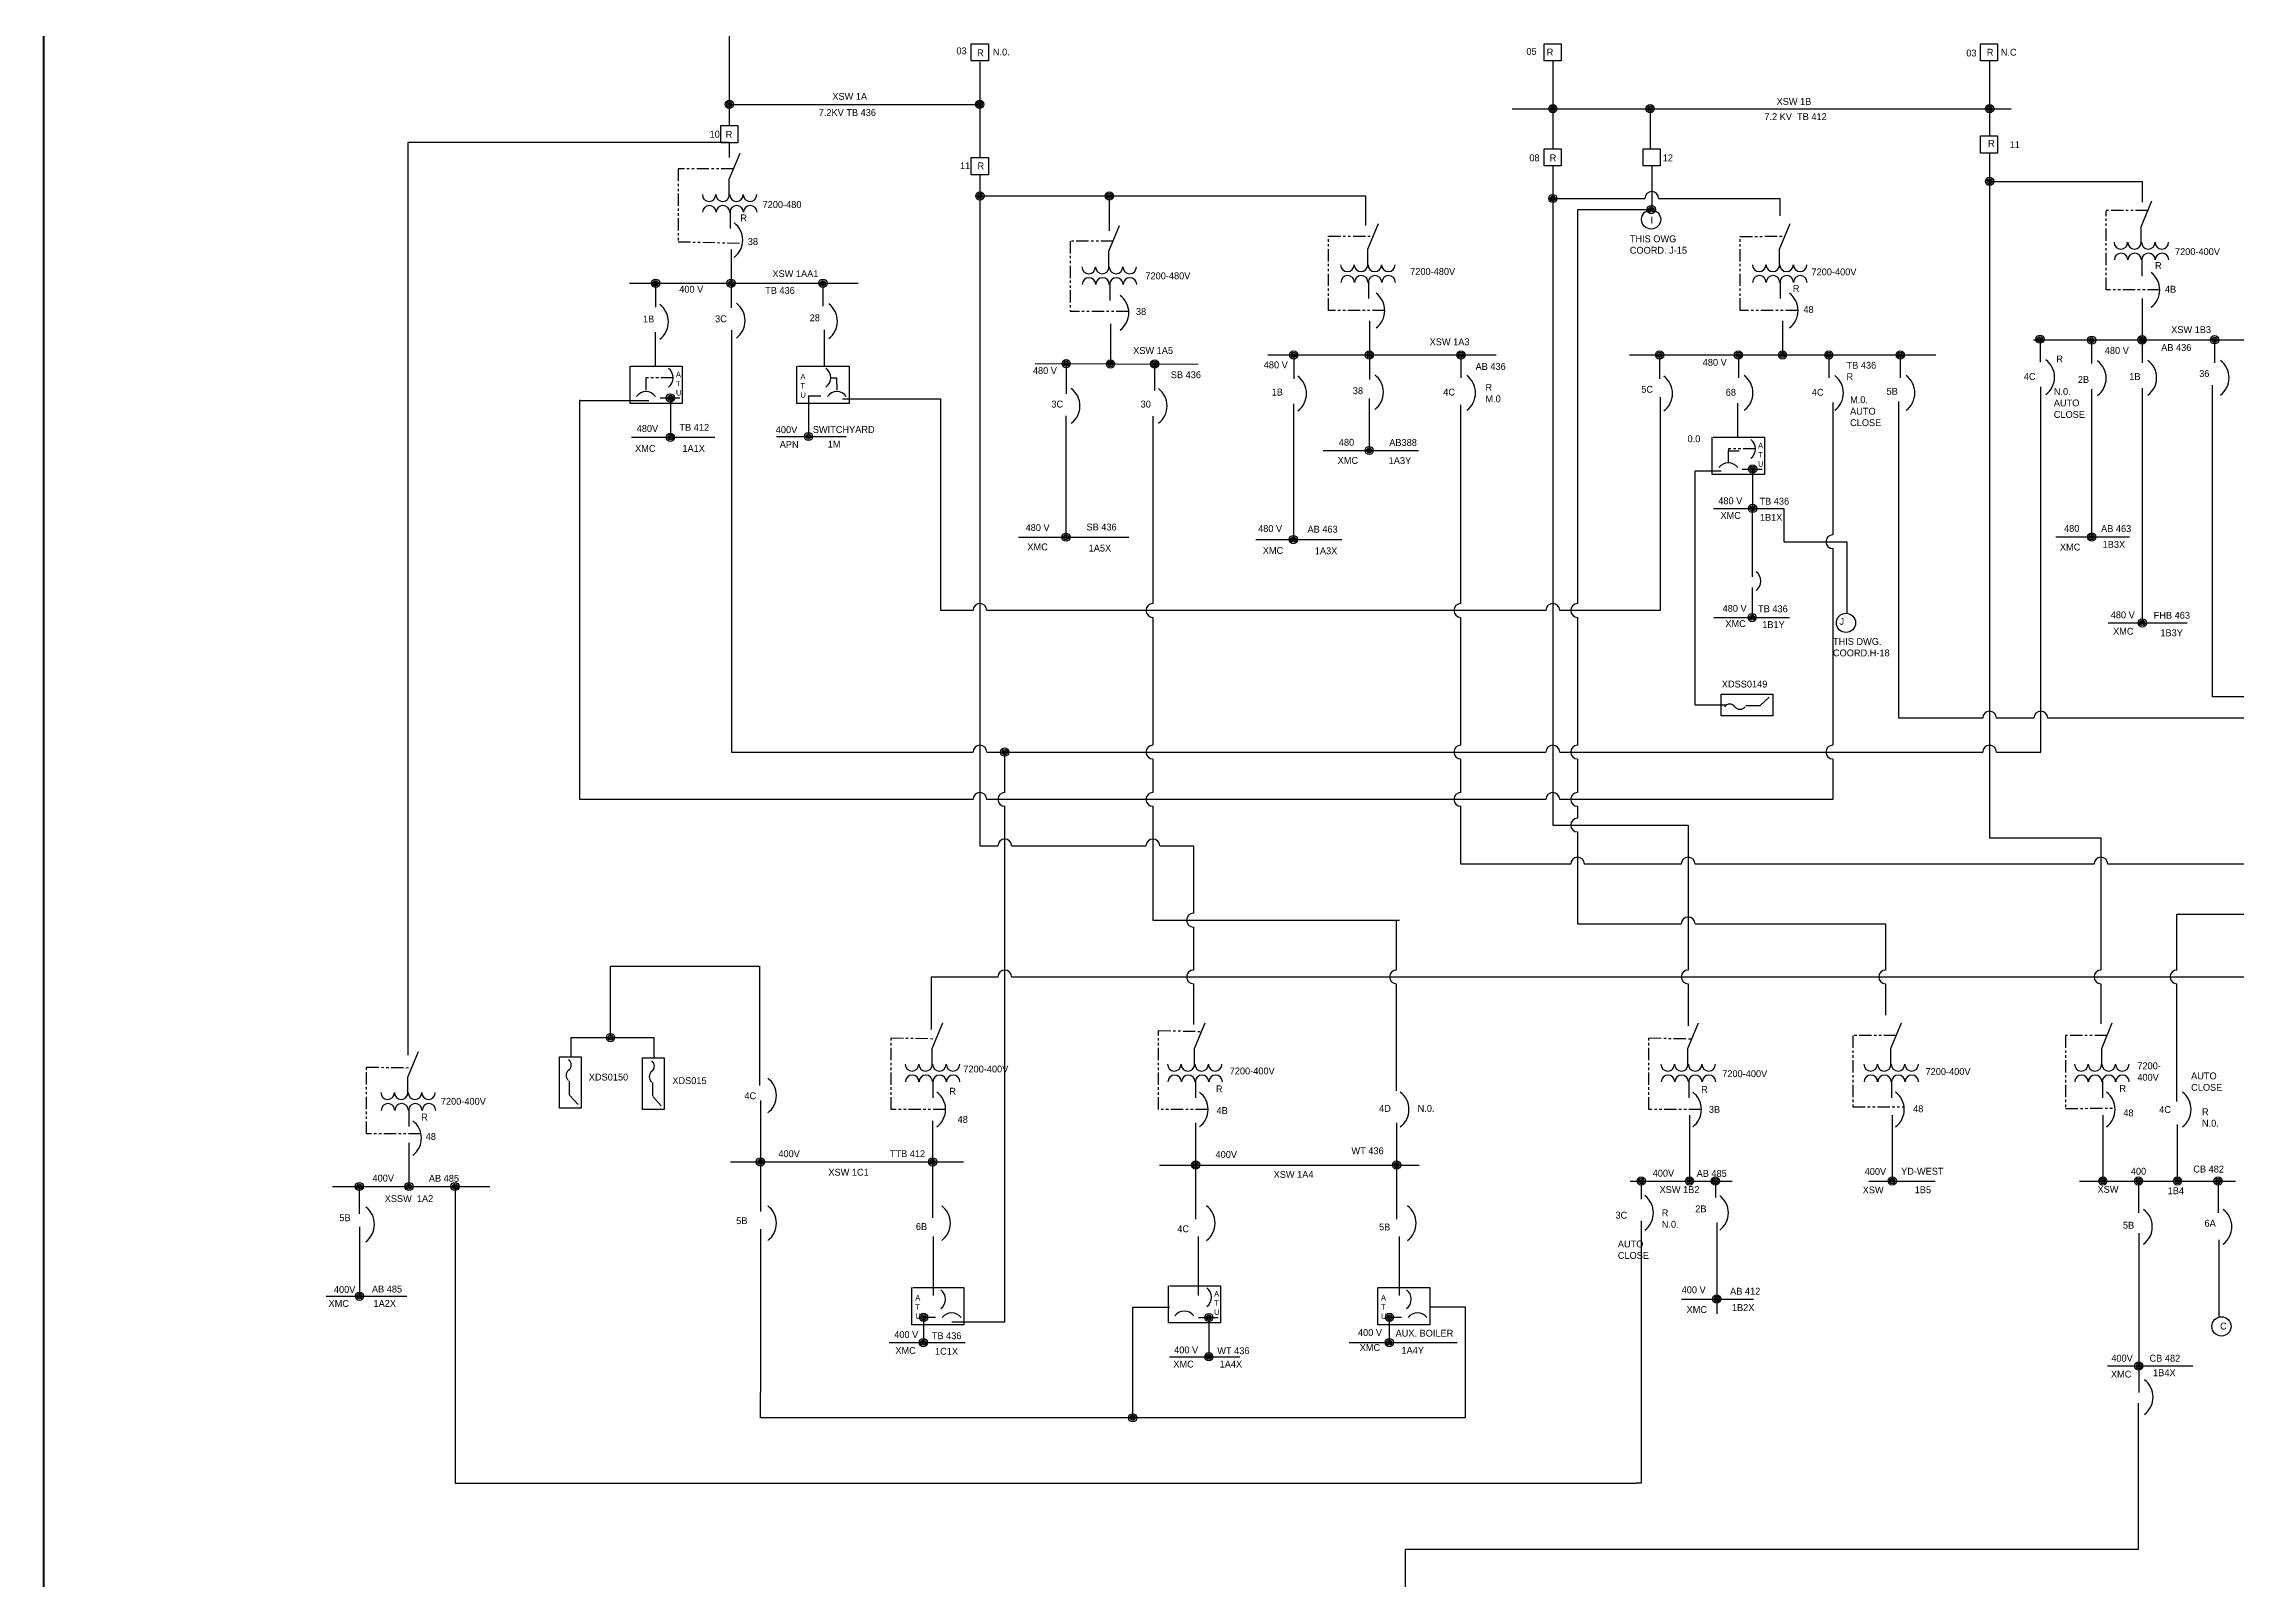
# Model space of a CAD drawing. Header units: millimetres. Extents: x -7 to 317, y -9 to 207.
# Drawn here: x -6.8 to 104.5, y 75.1 to 153 of the extents above; entities that cross this region are included whole.
import ezdxf

# ---------------------------------------------------------------- set-up
doc = ezdxf.new("R2010")
doc.units = ezdxf.units.MM
doc.header["$LTSCALE"] = 4
doc.header["$MEASUREMENT"] = 0
doc.linetypes.add('PHANTOM2', pattern=[1.25, 0.625, -0.125, 0.125, -0.125, 0.125, -0.125])
doc.layers.add('SYMS', color=7, linetype='Continuous')
doc.layers.add('WIRES', color=7, linetype='Continuous')
doc.styles.add('WD', font='romans.shx')

# ---------------------------------------------------------------- blocks, each defined once
blk = doc.blocks.new('VT0_01')
for p, q in [((-0.0625, 0.0625), (0.0625, 0.0625)), ((-0.0625, -0.0625), (-0.0625, 0.0625)), ((0.0625, 0.0625), (0.0625, -0.0625)), ((0.0625, -0.0625), (-0.0625, -0.0625))]:
    blk.add_line(p, q)
at = {"style": 'WD', "flags": 1}
for tag, p in [('X4TERM01', (-0.0625, 0)), ('X2TERM01', (0, 0.0625)), ('X1TERM01', (0.0625, 0)), ('X8TERM01', (0, -0.0625))]:
    blk.add_attdef(tag, p, '', height=0.01, dxfattribs=at)
blk = doc.blocks.new('TF')
for centre in [(51.836, 188.581), (51.935, 188.581)]:
    blk.add_arc(centre, 0.0492, 0, 180)
blk = doc.blocks.new('KJJ')
for p in [(-11.926, -2.352), (-11.727, -2.352)]:
    blk.add_blockref('TF', p)
blk = doc.blocks.new('WDDOT')
for radius in [0.03, 0.0187, 0.00929]:
    blk.add_circle((0, 0), radius)
blk = doc.blocks.new('HTF')
for p, q in [((39.278, 184.754), (39.278, 185.025)), ((39.284, 185.025), (39.657, 185.025)), ((39.657, 185.025), (39.657, 184.754)), ((39.657, 184.754), (39.278, 184.754))]:
    blk.add_line(p, q)
blk = doc.blocks.new('HT0_02')
blk.add_circle((0, 0), 0.0699)
at = {"style": 'WD', "flags": 1}
for tag, p in [('X4TERM01', (-0.07, 0)), ('X2TERM01', (0, 0.07)), ('X1TERM01', (0.07, 0)), ('X8TERM01', (0, -0.07))]:
    blk.add_attdef(tag, p, '', height=0.01, dxfattribs=at)
blk = doc.blocks.new('MHTDC')
for centre, start, end in [((35.842, 183.155), 36.8699, 143.1301), ((35.951, 183.236), 216.8699, 323.1301)]:
    blk.add_arc(centre, 0.0677, start, end)
blk = doc.blocks.new('HBVDC')
for p, q in [((35.095, 183.33), (35.095, 183.487)), ((35.095, 183.487), (35.47, 183.487)), ((35.47, 183.487), (35.47, 183.33)), ((35.47, 183.33), (35.095, 183.33))]:
    blk.add_line(p, q)
blk = doc.blocks.new('DHVCFSH')
blk.add_line((35.468, 182.12), (35.468, 182.218))
at = {"layer": 'WIRES'}
blk.add_line((35.468, 182.117), (35.53, 182.049), dxfattribs=at)
at = {"rotation": 90}
blk.add_blockref('HBVDC', (218.881, 146.927), dxfattribs=at)
at = {"xscale": 0.6949966896694345, "yscale": 0.6949966896694345, "zscale": 0.6949966896694345, "rotation": 90}
blk.add_blockref('MHTDC', (162.781, 157.351), dxfattribs=at)

msp = doc.modelspace()

# ---------------------------------------------------------------- linework, layer by layer
at = {"linetype": 'PHANTOM2', "lineweight": 25, "ltscale": 0.25}
for p, q in [((28.21, 146.68), (25.39, 146.68)), ((25.39, 146.68), (25.39, 142.99)), ((100, 144.58), (97.87, 144.58)), ((97.87, 140.54), (97.87, 144.53)), ((97.87, 144.27), (97.87, 144.27)), ((25.39, 142.99), (28.66, 142.91)), ((47.48, 143.02), (45.29, 143.02)), ((45.29, 143.02), (45.29, 139.47)), ((58.4, 139.49), (58.4, 143.27)), ((58.4, 143.27), (60.67, 143.27)), ((79.3, 143.25), (81.56, 143.27)), ((79.3, 139.49), (79.3, 143.25)), ((100.6, 140.54), (97.87, 140.54)), ((48.26, 139.45), (45.29, 139.45)), ((61.26, 139.49), (58.4, 139.49)), ((82.23, 139.49), (79.3, 139.49)), ((25.14, 136.08), (23.76, 136.08)), ((23.76, 136.08), (23.76, 135.38)), ((33.14, 136.08), (33.44, 136.08)), ((33.44, 136.08), (33.45, 135.38)), ((80.08, 132.47), (78.7, 132.47)), ((78.7, 131.77), (78.7, 132.47)), ((78.7, 132.47), (78.7, 132.37)), ((78.7, 132.37), (79.25, 132.37)), ((36.2, 98.94), (36.2, 102.58)), ((36.2, 102.58), (38.5, 102.53)), ((49.77, 98.94), (49.77, 102.95)), ((49.77, 102.95), (51.97, 102.9)), ((74.67, 98.94), (74.67, 102.57)), ((74.67, 102.57), (76.86, 102.53)), ((87.22, 102.69), (85.02, 102.69)), ((85.02, 102.69), (85.02, 99.07)), ((97.92, 102.69), (95.82, 102.69)), ((95.82, 102.69), (95.82, 98.99)), ((9.58, 97.71), (9.58, 101.09)), ((9.58, 101.09), (11.87, 101.06)), ((85.02, 99.07), (87.63, 99.07)), ((38.96, 98.94), (36.2, 98.94)), ((52.28, 98.94), (49.77, 98.94)), ((77.32, 98.94), (74.67, 98.94)), ((95.82, 98.99), (98.32, 99.01)), ((12.33, 97.71), (9.58, 97.71))]:
    msp.add_line(p, q, dxfattribs=at)
at = {"color": 5, "lineweight": 40}
msp.add_lwpolyline([(-6.8, 207.32), (317.41, 207.32), (317.41, -8.59), (-6.8, -8.59)], close=True, dxfattribs=at)
for centre, radius, start, end in [((27.57, 143.07), 1.1, 306.87, 53.131), ((99.5, 140.54), 1.1, 306.87, 53.131), ((47.17, 139.38), 1.1, 306.87, 53.131), ((60.16, 139.49), 1.1, 306.87, 53.131), ((81.14, 139.49), 1.1, 306.87, 53.131), ((23.8, 138.92), 1.1, 306.87, 53.131), ((27.69, 138.98), 1.1, 306.87, 53.131), ((32.38, 138.95), 1.1, 306.87, 53.131), ((94.16, 136.11), 1.1, 306.87, 53.131), ((96.78, 136.06), 1.1, 306.87, 53.131), ((99.34, 136.08), 1.1, 306.87, 53.131), ((103.02, 136.08), 1.1, 306.87, 53.131), ((24.54, 136.08), 0.597, 306.87, 53.131), ((32.54, 136.08), 0.597, 306.87, 53.131), ((56.19, 135.28), 1.1, 306.87, 53.131), ((60.09, 135.35), 1.1, 306.87, 53.131), ((64.77, 135.31), 1.1, 306.87, 53.131), ((74.77, 135.28), 1.1, 306.87, 53.131), ((78.85, 135.31), 1.1, 306.87, 53.131), ((83.44, 135.31), 1.1, 306.87, 53.131), ((87.07, 135.31), 1.1, 306.87, 53.131), ((23.76, 134.78), 0.597, 36.87, 143.131), ((33.45, 134.78), 0.597, 36.87, 143.131), ((44.69, 134.65), 1.1, 306.87, 53.131), ((49.11, 134.65), 1.1, 306.87, 53.131), ((79.48, 132.47), 0.597, 306.87, 53.131), ((78.7, 131.17), 0.597, 36.87, 143.131), ((79.75, 125.76), 0.597, 306.87, 53.131), ((29.28, 99.65), 1.1, 306.87, 53.131), ((37.87, 98.94), 1.1, 306.87, 53.131), ((51.19, 98.94), 1.1, 306.87, 53.131), ((61.39, 98.94), 1.1, 306.87, 53.131), ((76.23, 98.94), 1.1, 306.87, 53.131), ((86.53, 98.94), 1.1, 306.87, 53.131), ((97.23, 98.94), 1.1, 306.87, 53.131), ((101.09, 98.94), 1.1, 306.87, 53.131), ((11.26, 97.49), 1.1, 306.87, 53.131), ((8.88, 93.11), 1.1, 306.87, 53.131), ((29.28, 93.17), 1.1, 306.87, 53.131), ((38.11, 93.17), 1.1, 306.87, 53.131), ((51.55, 93.17), 1.1, 306.87, 53.131), ((61.75, 93.17), 1.1, 306.87, 53.131), ((73.8, 93.69), 1.1, 306.87, 53.131), ((77.6, 93.69), 1.1, 306.87, 53.131), ((99.12, 92.99), 1.1, 306.87, 53.131), ((103.16, 92.99), 1.1, 306.87, 53.131), ((38.37, 89.31), 0.597, 306.87, 53.131), ((51.87, 89.41), 0.597, 306.87, 53.131), ((62.01, 89.31), 0.597, 306.87, 53.131), ((39.28, 88.02), 0.597, 36.87, 143.131), ((51.09, 88.11), 0.597, 36.87, 143.131), ((62.92, 88.02), 0.597, 36.87, 143.131), ((99.16, 84.34), 1.1, 306.87, 53.131)]:
    msp.add_arc(centre, radius, start, end)
at = {"layer": 'WIRES'}
for p, q in [((27.99, 160.5), (27.99, 148.91)), ((40.7, 152.12), (40.7, 147.27)), ((69.79, 152.16), (69.79, 147.71)), ((91.96, 152.16), (91.96, 148.36)), ((27.99, 149.96), (40.74, 149.96)), ((67.72, 149.74), (93.05, 149.74)), ((74.73, 149.74), (74.73, 147.71)), ((27.99, 148.02), (11.67, 148.02)), ((11.67, 148.02), (11.67, 101.86)), ((27.99, 148.02), (27.99, 147.27)), ((27.99, 146.17), (28.54, 147.48)), ((91.96, 147.49), (91.96, 112.73)), ((27.99, 145.28), (27.99, 146.17)), ((40.71, 146.38), (40.71, 112.32)), ((69.79, 146.84), (69.79, 113.38)), ((74.81, 146.84), (74.81, 144.61)), ((91.96, 146.05), (99.71, 146.05)), ((99.71, 146.05), (99.71, 144.99)), ((40.71, 145.31), (60.28, 145.31)), ((47.28, 145.31), (47.28, 143.54)), ((60.28, 145.31), (60.28, 143.81)), ((69.79, 145.18), (74.46, 145.18)), ((75.16, 145.18), (81.31, 145.18)), ((81.31, 145.18), (81.31, 144.3)), ((99.65, 143.75), (100.2, 145.06)), ((28.03, 144.52), (28.03, 143.66)), ((47.26, 142.5), (47.8, 143.81)), ((60.4, 142.61), (60.94, 143.92)), ((74.81, 144.61), (71.05, 144.61)), ((71.05, 144.61), (71.05, 124.62)), ((81.29, 142.61), (81.83, 143.92)), ((99.65, 142.86), (99.65, 143.75)), ((28.08, 142.6), (28.08, 140.87)), ((47.26, 141.61), (47.26, 142.5)), ((60.4, 141.72), (60.4, 142.61)), ((81.29, 141.72), (81.29, 142.61)), ((99.69, 142.1), (99.69, 141.24)), ((22.93, 140.88), (34.53, 140.88)), ((24.25, 140.88), (24.25, 139.67)), ((28.08, 140.9), (28.08, 139.63)), ((32.74, 140.88), (32.74, 139.71)), ((47.3, 140.85), (47.3, 140)), ((60.44, 140.96), (60.44, 140.11)), ((81.33, 140.96), (81.33, 140.11)), ((99.7, 140.11), (99.7, 138.04)), ((24.23, 138.4), (24.23, 136.64)), ((28.1, 138.5), (28.1, 117.08)), ((32.81, 138.52), (32.81, 136.7)), ((47.34, 138.82), (47.34, 136.76)), ((60.48, 138.97), (60.48, 137.24)), ((81.45, 138.97), (81.45, 137.24)), ((94.19, 138), (107.96, 138)), ((94.52, 138.04), (94.52, 136.87)), ((97.14, 137.99), (97.14, 136.81)), ((99.7, 138.01), (99.7, 136.84)), ((103.38, 138.01), (103.38, 136.84)), ((55.33, 137.24), (66.92, 137.24)), ((56.64, 137.24), (56.64, 136.03)), ((60.48, 137.26), (60.48, 136)), ((65.13, 137.24), (65.13, 136.07)), ((73.69, 137.24), (89.23, 137.24)), ((75.21, 137.24), (75.21, 136.03)), ((79.21, 137.24), (79.21, 136.07)), ((83.8, 137.24), (83.8, 136.07)), ((87.43, 137.24), (87.43, 136.07)), ((43.52, 136.8), (51.79, 136.78)), ((45.09, 136.8), (45.09, 135.27)), ((49.58, 136.78), (49.58, 135.43)), ((20.4, 114.68), (20.4, 134.96)), ((20.4, 134.93), (23.9, 134.93)), ((24.48, 135.06), (25.48, 135.06)), ((25, 135.06), (25, 133.02)), ((32.01, 135.17), (32.63, 135.17)), ((32.01, 135.17), (32.01, 133.22)), ((38.73, 134.99), (33.74, 134.99)), ((38.73, 124.27), (38.73, 134.99)), ((56.62, 134.76), (56.62, 127.86)), ((60.47, 135.03), (60.47, 132.39)), ((65.12, 124.62), (65.12, 134.71)), ((75.24, 135.1), (75.24, 124.27)), ((79.16, 134.79), (79.16, 133.03)), ((84, 134.83), (84, 128.11)), ((87.36, 118.81), (87.36, 134.87)), ((94.56, 117.08), (94.56, 135.63)), ((97.14, 135.5), (97.14, 128.05)), ((99.71, 135.56), (99.71, 123.64)), ((103.27, 119.88), (103.27, 135.71)), ((45.08, 134.15), (45.08, 128)), ((49.49, 134.13), (49.49, 124.62)), ((23.02, 133.06), (27.25, 133.07)), ((30.38, 133.1), (33.92, 133.1)), ((58.13, 132.39), (62.97, 132.39)), ((78.33, 131.34), (77, 131.34)), ((77, 131.34), (77, 119.48)), ((79.41, 131.45), (80.41, 131.45)), ((79.93, 131.45), (79.93, 129.41)), ((77.95, 129.45), (81.52, 129.45)), ((79.91, 129.44), (79.91, 125.98)), ((81.52, 129.45), (81.52, 127.76)), ((42.67, 127.99), (48.27, 127.99)), ((95.32, 128), (99.06, 128)), ((54.71, 127.87), (59.08, 127.87)), ((81.52, 127.76), (84.71, 127.76)), ((84, 127.42), (84, 117.43)), ((84.71, 127.76), (84.71, 124.14)), ((79.91, 125.43), (79.91, 123.87)), ((40.36, 124.27), (38.73, 124.27)), ((69.44, 124.27), (41.06, 124.27)), ((49.49, 123.92), (49.49, 117.43)), ((65.12, 117.43), (65.12, 123.92)), ((75.24, 124.27), (70.14, 124.27)), ((71.05, 123.92), (71.05, 117.43)), ((77.97, 123.92), (81.8, 123.91)), ((97.98, 123.64), (101.99, 123.64)), ((77, 119.48), (78.55, 119.48)), ((162.97, 119.88), (103.27, 119.88)), ((91.62, 118.81), (87.36, 118.81)), ((94.21, 118.81), (92.31, 118.81)), ((162.97, 118.81), (94.91, 118.81)), ((28.1, 117.08), (40.36, 117.08)), ((41.06, 117.08), (69.44, 117.08)), ((41.97, 115.03), (41.97, 117.08)), ((70.14, 117.08), (91.62, 117.08)), ((92.31, 117.08), (94.56, 117.08)), ((49.49, 116.73), (49.49, 115.03)), ((65.12, 115.03), (65.12, 116.73)), ((71.05, 116.73), (71.05, 115.03)), ((84, 116.73), (84, 114.68)), ((40.36, 114.68), (20.4, 114.68)), ((69.44, 114.68), (41.06, 114.68)), ((84, 114.68), (70.14, 114.68)), ((41.97, 88.17), (41.97, 114.33)), ((49.49, 114.33), (49.49, 108.55)), ((65.12, 111.4), (65.12, 114.33)), ((71.05, 114.33), (71.05, 113.73)), ((69.79, 113.38), (76.66, 113.38)), ((71.05, 113.03), (71.05, 108.36)), ((76.66, 113.38), (76.66, 106.02)), ((91.96, 112.73), (97.61, 112.73)), ((97.61, 112.73), (97.61, 106.02)), ((40.71, 112.32), (41.63, 112.32)), ((42.32, 112.32), (49.14, 112.32)), ((49.84, 112.32), (51.55, 112.32)), ((51.55, 112.32), (51.55, 108.9)), ((70.7, 111.4), (65.12, 111.4)), ((76.31, 111.4), (71.39, 111.4)), ((97.26, 111.4), (77.01, 111.4)), ((113.36, 111.4), (97.96, 111.4)), ((49.49, 108.55), (62.01, 108.55)), ((51.55, 108.2), (51.55, 106.02)), ((61.85, 106.02), (61.85, 108.55)), ((71.05, 108.36), (76.31, 108.36)), ((77.01, 108.36), (86.68, 108.36)), ((86.68, 108.36), (86.68, 106.02)), ((101.47, 106.02), (101.47, 108.86)), ((101.47, 108.86), (136.42, 108.86)), ((21.96, 102.59), (21.96, 106.21)), ((21.96, 106.21), (29.53, 106.21)), ((29.53, 106.21), (29.53, 100.16)), ((38.25, 103), (38.25, 105.67)), ((38.25, 105.67), (41.63, 105.67)), ((42.32, 105.67), (136.77, 105.67)), ((51.55, 105.32), (51.55, 103.26)), ((61.85, 99.88), (61.85, 105.32)), ((76.66, 105.32), (76.66, 103.19)), ((86.68, 105.32), (86.68, 103.73)), ((97.61, 105.32), (97.61, 103.29)), ((101.47, 99.35), (101.47, 105.32)), ((11.67, 102.43), (11.67, 101.69)), ((19.96, 101.61), (19.96, 102.59)), ((19.96, 102.59), (24.16, 102.59)), ((24.16, 102.59), (24.16, 101.57)), ((38.29, 102.03), (38.83, 103.34)), ((51.61, 102.03), (52.15, 103.34)), ((76.65, 102.03), (77.19, 103.34)), ((86.95, 102.03), (87.49, 103.34)), ((97.65, 102.03), (98.19, 103.34)), ((11.68, 100.58), (12.22, 101.89)), ((38.29, 101.14), (38.29, 102.03)), ((51.61, 101.14), (51.61, 102.03)), ((76.65, 101.14), (76.65, 102.03)), ((86.95, 101.14), (86.95, 102.03)), ((97.65, 101.14), (97.65, 102.03)), ((11.68, 99.69), (11.68, 100.58)), ((38.33, 100.38), (38.33, 99.53)), ((51.65, 100.38), (51.65, 99.53)), ((76.69, 100.38), (76.69, 99.53)), ((86.99, 100.38), (86.99, 99.53)), ((97.69, 100.38), (97.69, 99.53)), ((29.57, 99.39), (29.57, 93.76)), ((11.72, 98.94), (11.72, 98.08)), ((38.31, 98.36), (38.31, 93.44)), ((51.66, 98.27), (51.66, 93.38)), ((61.86, 98.27), (61.86, 93.38)), ((76.73, 98.65), (76.73, 95.29)), ((87.02, 98.65), (87.02, 95.29)), ((97.71, 98.65), (97.71, 95.29)), ((101.5, 95.31), (101.5, 98.17)), ((11.73, 97.24), (11.73, 95.03)), ((28.05, 96.28), (39.87, 96.28)), ((49.82, 96.12), (63.01, 96.12)), ((7.85, 95.03), (15.83, 95.03)), ((9.21, 95.03), (9.21, 93.64)), ((14.07, 95.03), (14.07, 79.97)), ((73.72, 95.31), (78.9, 95.31)), ((74.28, 95.31), (74.28, 94.38)), ((78.04, 95.31), (78.04, 94.47)), ((85.83, 95.31), (89.19, 95.31)), ((96.52, 95.31), (104.45, 95.31)), ((99.52, 95.31), (99.52, 93.69)), ((103.56, 95.31), (103.56, 93.69)), ((9.22, 92.98), (9.22, 89.46)), ((29.57, 92.87), (29.57, 84.58)), ((38.34, 92.49), (38.34, 89.49)), ((51.79, 92.49), (51.79, 89.49)), ((61.99, 92.49), (61.99, 89.49)), ((74.28, 93.28), (74.28, 79.97)), ((78.11, 93.2), (78.11, 88.57)), ((99.53, 92.67), (99.53, 85.9)), ((103.6, 92.33), (103.6, 88.4)), ((7.52, 89.46), (11.63, 89.46)), ((76.32, 89.32), (79.98, 89.32)), ((37.84, 88.4), (38.46, 88.4)), ((37.84, 88.4), (37.84, 87.1)), ((39.29, 88.17), (41.97, 88.17)), ((48.47, 83.29), (48.47, 88.9)), ((48.47, 88.9), (50.33, 88.9)), ((51.81, 88.38), (52.8, 88.38)), ((52.33, 88.38), (52.33, 86.35)), ((61.49, 88.4), (62.11, 88.4)), ((61.49, 88.4), (61.49, 87.1)), ((63.55, 88.93), (65.34, 88.93)), ((65.34, 88.93), (65.34, 83.29)), ((36.1, 87.11), (39.97, 87.11)), ((59.45, 87.11), (64.94, 87.11)), ((50.34, 86.39), (53.91, 86.39)), ((97.95, 85.92), (102.28, 85.92)), ((99.54, 85.92), (99.54, 84.57)), ((29.57, 83.29), (29.57, 84.58)), ((99.51, 84.04), (99.51, 76.61)), ((48.47, 83.29), (29.57, 83.29)), ((65.34, 83.29), (48.47, 83.29)), ((14.07, 79.97), (74.03, 79.97)), ((74.28, 79.97), (74.03, 79.97)), ((99.51, 76.61), (62.3, 76.61)), ((62.3, 76.61), (62.3, 70.48))]:
    msp.add_line(p, q, dxfattribs=at)
for centre, start, end in [((74.81, 145.18), 0, 180), ((84, 127.76), 90, 270), ((40.71, 124.27), 0, 180), ((49.49, 124.27), 90, 270), ((65.12, 124.27), 90, 270), ((69.79, 124.27), 0, 180), ((71.05, 124.27), 90, 270), ((91.96, 118.81), 0, 180), ((94.56, 118.81), 0, 180), ((40.71, 117.08), 0, 180), ((49.49, 117.08), 90, 270), ((65.12, 117.08), 90, 270), ((69.79, 117.08), 0, 180), ((71.05, 117.08), 90, 270), ((84, 117.08), 90, 270), ((91.96, 117.08), 0, 180), ((40.71, 114.68), 0, 180), ((41.97, 114.68), 90, 270), ((49.49, 114.68), 90, 270), ((65.12, 114.68), 90, 270), ((69.79, 114.68), 0, 180), ((71.05, 114.68), 90, 270), ((71.05, 113.38), 90, 270), ((41.97, 112.32), 0, 180), ((49.49, 112.32), 0, 180), ((71.05, 111.4), 0, 180), ((76.66, 111.4), 0, 180), ((97.61, 111.4), 0, 180), ((51.55, 108.55), 90, 270), ((76.66, 108.36), 0, 180), ((41.97, 105.67), 0, 180), ((51.55, 105.67), 90, 270), ((61.85, 105.67), 90, 270), ((76.66, 105.67), 90, 270), ((86.68, 105.67), 90, 270), ((97.61, 105.67), 90, 270), ((101.47, 105.67), 90, 270)]:
    msp.add_arc(centre, 0.349, start, end, dxfattribs=at)

# ---------------------------------------------------------------- block references
at = {"xscale": 6.976589873819913, "yscale": 6.976589873819913, "zscale": 6.976589873819913}
for name, p, rotation in [('KJJ', (307.48, 1444.62), 180), ('KJJ', (379.14, 1442.2), 180), ('KJJ', (326.75, 1440.95), 180), ('KJJ', (339.88, 1441.06), 180), ('KJJ', (360.78, 1441.06), 180), ('DHVCFSH', (1350.85, -128.01), 90), ('KJJ', (317.78, 1400.48), 180), ('KJJ', (331.09, 1400.48), 180), ('KJJ', (356.14, 1400.48), 180), ('KJJ', (366.44, 1400.48), 180), ('KJJ', (377.13, 1400.48), 180), ('KJJ', (291.16, 1399.04), 180)]:
    msp.add_blockref(name, p, dxfattribs=dict(at, rotation=rotation))
for name, p in [('KJJ', (-251.46, -1154.76)), ('KJJ', (-179.8, -1157.18)), ('KJJ', (-232.19, -1158.43)), ('KJJ', (-219.06, -1158.32)), ('KJJ', (-198.16, -1158.32)), ('HTF', (-251.07, -1154.18)), ('HTF', (-242.6, -1154.18)), ('HTF', (-196.14, -1157.78)), ('DHVCFSH', (-227.56, -1170.89)), ('DHVCFSH', (-223.34, -1170.95)), ('KJJ', (-241.16, -1198.9)), ('KJJ', (-227.84, -1198.9)), ('KJJ', (-202.8, -1198.9)), ('KJJ', (-192.5, -1198.9)), ('KJJ', (-181.81, -1198.9)), ('KJJ', (-267.77, -1200.35)), ('HTF', (-236.77, -1200.94)), ('HTF', (-223.74, -1200.85)), ('HTF', (-213.12, -1200.94))]:
    msp.add_blockref(name, p, dxfattribs=at)
at = {"layer": 'SYMS', "xscale": 6.976589873819913, "yscale": 6.976589873819913, "zscale": 6.976589873819913}
for name, p in [('VT0_01', (40.71, 152.6)), ('VT0_01', (69.78, 152.6)), ('VT0_01', (91.93, 152.6)), ('WDDOT', (27.99, 149.96)), ('WDDOT', (40.7, 149.96)), ('WDDOT', (69.79, 149.74)), ('WDDOT', (74.73, 149.74)), ('WDDOT', (91.96, 149.74)), ('VT0_01', (27.99, 148.45)), ('VT0_01', (91.93, 147.92)), ('VT0_01', (40.71, 146.82)), ('VT0_01', (69.78, 147.27)), ('VT0_01', (74.81, 147.27)), ('WDDOT', (91.96, 146.05)), ('WDDOT', (40.71, 145.31)), ('WDDOT', (47.28, 145.31)), ('WDDOT', (69.79, 145.18)), ('WDDOT', (74.79, 144.62)), ('HT0_02', (74.78, 144.12)), ('WDDOT', (24.25, 140.88)), ('WDDOT', (28.08, 140.88)), ('WDDOT', (32.74, 140.88)), ('WDDOT', (94.52, 138.04)), ('WDDOT', (97.14, 137.99)), ('WDDOT', (99.7, 138.01)), ('WDDOT', (99.7, 138)), ('WDDOT', (103.38, 138.01)), ('WDDOT', (45.09, 136.8)), ('WDDOT', (47.34, 136.78)), ('WDDOT', (49.58, 136.78)), ('WDDOT', (56.64, 137.24)), ('WDDOT', (60.48, 137.24)), ('WDDOT', (65.13, 137.24)), ('WDDOT', (75.21, 137.24)), ('WDDOT', (79.21, 137.24)), ('WDDOT', (81.45, 137.24)), ('WDDOT', (83.8, 137.24)), ('WDDOT', (87.43, 137.24)), ('WDDOT', (25, 135.06)), ('WDDOT', (25, 133.06)), ('WDDOT', (32.01, 133.1)), ('WDDOT', (60.47, 132.39)), ('WDDOT', (79.93, 131.45)), ('WDDOT', (79.93, 129.45)), ('WDDOT', (45.08, 127.99)), ('WDDOT', (56.62, 127.87)), ('WDDOT', (97.14, 128)), ('WDDOT', (79.91, 123.91)), ('HT0_02', (84.67, 123.64)), ('WDDOT', (99.71, 123.64)), ('WDDOT', (41.97, 117.08)), ('WDDOT', (21.96, 102.59)), ('WDDOT', (29.57, 96.28)), ('WDDOT', (38.31, 96.28)), ('WDDOT', (51.66, 96.12)), ('WDDOT', (61.86, 96.12)), ('WDDOT', (9.21, 95.03)), ('WDDOT', (11.73, 95.03)), ('WDDOT', (14.07, 95.03)), ('WDDOT', (74.28, 95.31)), ('WDDOT', (76.73, 95.31)), ('WDDOT', (78.04, 95.31)), ('WDDOT', (87.02, 95.31)), ('WDDOT', (97.71, 95.31)), ('WDDOT', (99.52, 95.31)), ('WDDOT', (101.5, 95.31)), ('WDDOT', (103.56, 95.31)), ('WDDOT', (9.22, 89.46)), ('WDDOT', (78.11, 89.32)), ('WDDOT', (37.85, 88.39)), ('WDDOT', (52.33, 88.38)), ('WDDOT', (61.5, 88.39)), ('HT0_02', (103.73, 87.93)), ('WDDOT', (37.84, 87.11)), ('WDDOT', (61.49, 87.11)), ('WDDOT', (52.33, 86.39)), ('WDDOT', (99.53, 85.92)), ('WDDOT', (48.47, 83.29))]:
    msp.add_blockref(name, p, dxfattribs=at)

# ---------------------------------------------------------------- texts
at = {"attachment_point": 1}
for s, heights, insert, char_height in [('03', [0], (39.52, 152.85), 0.349), ('R', [0], (40.57, 152.75), 0.349), ('N.0.', [0], (41.37, 152.79), 0.349), ('05', [0], (68.45, 152.82), 0.349), ('R', [0], (69.48, 152.79), 0.349), ('03', [0], (90.78, 152.74), 0.349), ('R', [0], (91.82, 152.78), 0.349), ('N.C', [0], (92.53, 152.78), 0.349), ('XSW 1A', [0], (33.22, 150.54), 0.349), ('XSW 1B', [0], (81.15, 150.28), 0.349), ('7.2KV TB 436', [0], (32.53, 149.72), 0.3488), ('7.2 KV  TB 412', [0.356], (80.53, 149.51), 0.3488), ('10', [0], (26.99, 148.62), 0.349), ('R', [0], (27.81, 148.61), 0.349), ('R', [0], (91.88, 148.15), 0.349), ('11', [0], (92.98, 148.09), 0.349), ('11', [0], (39.7, 147.02), 0.349), ('R', [0], (40.59, 147.01), 0.349), ('08', [0], (68.6, 147.42), 0.349), ('R', [0], (69.63, 147.42), 0.349), ('12', [0], (75.37, 147.42), 0.349), ('7200-480', [0], (29.68, 145.05), 0.349), ('R', [0], (28.55, 144.37), 0.349), ('I', [0], (74.75, 144.26), 0.349), ('38', [0], (28.93, 143.17), 0.349), ('THIS OWG\\PCOORD. J-15', [0], (73.7, 143.31), 0.3488), ('7200-400V', [0], (101.37, 142.66), 0.349), ('XSW 1AA1', [0], (30.18, 141.54), 0.349), ('7200-480V', [0], (49.11, 141.43), 0.349), ('7200-480V', [0], (62.55, 141.65), 0.349), ('7200-400V', [0.356], (82.92, 141.63), 0.349), ('R', [0], (100.36, 141.95), 0.349), ('400 V', [0], (25.45, 140.75), 0.349), ('TB 436', [0], (29.81, 140.69), 0.349), ('R', [0], (81.97, 140.79), 0.349), ('4B', [0], (100.86, 140.75), 0.349), ('1B', [0], (23.61, 139.24), 0.349), ('3C', [0], (27.27, 139.25), 0.349), ('28', [0], (32.07, 139.3), 0.349), ('38', [0], (48.63, 139.62), 0.349), ('48', [0], (82.51, 139.72), 0.349), ('XSW 1A3', [0], (63.54, 138.08), 0.349), ('XSW 1B3', [0], (101.18, 138.7), 0.349), ('XSW 1A5', [0], (48.49, 137.64), 0.349), ('480 V', [0], (55.12, 136.91), 0.349), ('480 V', [0], (77.4, 137.04), 0.349), ('TB 436\\PR', [0], (84.7, 136.89), 0.349), ('R', [0], (95.35, 137.21), 0.349), ('480 V', [0], (97.81, 137.64), 0.349), ('AB 436', [0], (100.67, 137.79), 0.349), ('A\\PT\\PU', [0], (25.28, 136.39), 0.279), ('A\\PT\\PU', [0], (31.6, 136.28), 0.279), ('480 V', [0], (43.4, 136.62), 0.349), ('SB 436', [0], (50.4, 136.41), 0.349), ('AB 436', [0], (65.87, 136.83), 0.349), ('R\\PM.0', [0], (66.37, 135.77), 0.349), ('4C', [0], (93.7, 136.32), 0.349), ('2B', [0], (96.44, 136.17), 0.349), ('1B', [0], (99.05, 136.32), 0.349), ('36', [0], (102.6, 136.47), 0.349), ('3C', [0], (44.34, 134.92), 0.349), ('30', [0], (48.87, 134.92), 0.349), ('1B', [0], (55.52, 135.53), 0.349), ('38', [0], (59.64, 135.6), 0.349), ('4C', [0], (64.23, 135.53), 0.349), ('5C', [0], (74.28, 135.67), 0.349), ('68', [0], (78.57, 135.52), 0.349), ('4C', [0], (82.94, 135.52), 0.349), ('M.0.\\PAUTO\\PCLOSE', [0], (84.88, 135.14), 0.349), ('5B', [0], (86.73, 135.57), 0.349), ('N.0.\\PAUTO\\PCLOSE', [0], (95.22, 135.56), 0.349), ('480V', [0], (23.29, 133.68), 0.349), ('TB 412', [0], (25.46, 133.74), 0.349), ('400V', [0], (30.35, 133.62), 0.349), ('SWITCHYARD', [0], (32.23, 133.63), 0.349), ('XMC', [0], (23.21, 132.67), 0.349), ('1A1X', [0], (25.61, 132.67), 0.349), ('APN', [0], (30.55, 132.87), 0.349), ('1M', [0], (32.99, 132.89), 0.349), ('480', [0], (58.93, 132.98), 0.349), ('AB388', [0], (61.49, 132.97), 0.349), ('0.0', [0], (76.63, 133.16), 0.349), ('A\\PT\\PU', [0], (80.21, 132.78), 0.279), ('XMC', [0], (58.87, 132.06), 0.349), ('1A3Y', [0], (61.46, 132.05), 0.349), ('480 V', [0], (78.19, 130.01), 0.349), ('XMC', [0], (78.3, 129.27), 0.349), ('TB 436', [0], (80.28, 129.99), 0.349), ('1B1X', [0], (80.3, 129.17), 0.349), ('480 V', [0], (43.03, 128.65), 0.349), ('SB 436', [0], (46.12, 128.68), 0.349), ('480 V', [0], (54.83, 128.6), 0.349), ('AB 463', [0], (57.34, 128.57), 0.349), ('480', [0], (95.74, 128.61), 0.349), ('AB 463', [0], (97.62, 128.6), 0.349), ('XMC', [0], (43.12, 127.67), 0.349), ('1A5X', [0], (46.23, 127.61), 0.349), ('XMC', [0], (55.07, 127.49), 0.349), ('1A3X', [0], (57.71, 127.47), 0.349), ('XMC', [0], (95.53, 127.66), 0.349), ('1B3X', [0], (97.7, 127.8), 0.349), ('480 V', [0], (78.41, 124.55), 0.349), ('XMC', [0], (78.55, 123.78), 0.349), ('TB 436', [0], (80.21, 124.53), 0.349), ('1B1Y', [0], (80.42, 123.73), 0.349), ('J', [0], (84.34, 123.89), 0.349), ('480 V', [0], (98.11, 124.22), 0.349), ('FHB 463', [0], (100.29, 124.2), 0.349), ('THIS DWG.\\PCOORD.H-18', [0], (84.01, 122.87), 0.349), ('XMC', [0], (98.23, 123.39), 0.349), ('1B3Y', [0], (100.63, 123.31), 0.349), ('XDSS0149', [0], (78.37, 120.71), 0.349), ('7200-\\P400V', [0], (99.46, 101.33), 0.349), ('XDS0150', [0], (20.86, 100.76), 0.349), ('XDS015', [0], (25.1, 100.58), 0.349), ('7200-400V', [0], (39.87, 101.17), 0.349), ('R', [0], (52.69, 100.16), 0.349), ('7200-400V', [0], (53.39, 101.07), 0.349), ('7200-400V', [0], (78.39, 100.93), 0.349), ('7200-400V', [0], (88.71, 101.04), 0.349), ('R', [0], (98.55, 100.18), 0.349), ('AUTO\\PCLOSE', [0], (102.19, 100.82), 0.349), ('7200-400V', [0], (13.35, 99.53), 0.349), ('4C', [0], (28.76, 99.81), 0.349), ('R', [0], (39.16, 100.04), 0.349), ('4B', [0], (52.72, 99.06), 0.349), ('4D', [0], (60.97, 99.17), 0.349), ('N.0.', [0], (62.93, 99.17), 0.349), ('R', [0], (77.32, 100.13), 0.349), ('3B', [0], (77.71, 99.12), 0.349), ('48', [0], (88.08, 99.15), 0.349), ('4C', [0], (100.57, 99.11), 0.349), ('R', [0], (12.35, 98.73), 0.349), ('48', [0], (39.58, 98.61), 0.349), ('48', [0], (98.75, 98.94), 0.349), ('R\\PN.0.', [0], (102.74, 99), 0.349), ('48', [0], (12.58, 97.74), 0.349), ('400V', [0], (30.48, 96.87), 0.349), ('TTB 412', [0], (36.14, 96.87), 0.349), ('400V', [0], (52.67, 96.83), 0.349), ('WT 436', [0], (59.57, 97.02), 0.349), ('XSW 1C1', [0], (33.02, 95.93), 0.349), ('XSW 1A4', [0], (55.62, 95.82), 0.349), ('400V', [0], (74.86, 95.88), 0.349), ('AB 485', [0], (77.09, 95.87), 0.349), ('400V', [0], (85.62, 95.97), 0.349), ('YD-WEST', [0], (87.47, 95.98), 0.349), ('400', [0], (99.13, 95.98), 0.349), ('CB 482', [0], (102.3, 96.09), 0.349), ('400V', [0], (9.88, 95.63), 0.349), ('XSSW  1A2', [0], (10.5, 94.59), 0.349), ('AB 485', [0], (12.74, 95.62), 0.349), ('XSW 1B2', [0], (75.21, 95.05), 0.349), ('XSW', [0], (85.52, 95.03), 0.349), ('1B5', [0.356], (88.16, 95.04), 0.349), ('XSW', [0], (97.44, 95.06), 0.349), ('1B4', [0], (101, 94.99), 0.349), ('5B', [0], (8.2, 93.62), 0.349), ('3C', [0], (72.97, 93.75), 0.349), ('R\\PN.0.', [0], (75.32, 93.87), 0.349), ('2B', [0], (77.02, 94.07), 0.349), ('5B', [0], (28.34, 93.47), 0.349), ('6B', [0], (37.46, 93.17), 0.349), ('4C', [0], (50.73, 93.06), 0.349), ('5B', [0], (60.97, 93.15), 0.349), ('5B', [0], (98.73, 93.24), 0.349), ('6A', [0], (102.87, 93.34), 0.349), ('AUTO\\PCLOSE', [0], (73.09, 92.29), 0.349), ('XMC', [0], (7.65, 89.27), 0.349), ('400V', [0], (7.92, 89.98), 0.349), ('AB 485', [0], (9.85, 90), 0.349), ('1A2X', [0], (9.93, 89.27), 0.349), ('A\\PT\\PU', [0], (37.43, 89.52), 0.279), ('A\\PT\\PU', [0], (52.6, 89.72), 0.279), ('A\\PT\\PU', [0], (61.07, 89.52), 0.279), ('400 V', [0], (76.33, 89.96), 0.349), ('AB 412', [0], (78.79, 89.89), 0.349), ('1B2X', [0], (78.88, 89.06), 0.349), ('XMC', [0], (76.58, 88.96), 0.349), ('C', [0], (103.66, 88.12), 0.349), ('400 V', [0], (36.36, 87.69), 0.349), ('XMC', [0], (36.42, 86.88), 0.349), ('TB 436', [0], (38.27, 87.63), 0.349), ('1C1X', [0], (38.43, 86.84), 0.349), ('400 V', [0], (50.57, 86.91), 0.349), ('WT 436', [0], (52.76, 86.87), 0.349), ('400 V', [0], (59.9, 87.79), 0.349), ('XMC', [0], (59.99, 87.03), 0.349), ('AUX. BOILER', [0], (61.81, 87.76), 0.3488), ('1A4Y', [0], (62.11, 86.89), 0.349), ('XMC', [0], (50.53, 86.19), 0.349), ('1A4X', [0], (52.88, 86.19), 0.349), ('400V', [0], (98.14, 86.49), 0.349), ('CB 482', [0], (100.08, 86.49), 0.349), ('1B4X', [0], (100.26, 85.75), 0.349), ('XMC', [0], (98.12, 85.68), 0.349)]:
    msp.add_mtext_dynamic_manual_height_columns(s, width=9.681, gutter_width=260.22, heights=heights, dxfattribs=dict(at, insert=insert, char_height=char_height))

doc.saveas('drawing.dxf')
